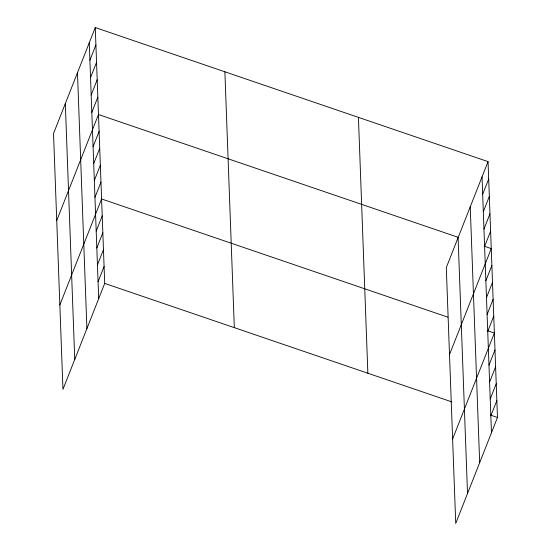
<?xml version="1.0" encoding="UTF-8"?>
<svg xmlns="http://www.w3.org/2000/svg" width="551" height="551" viewBox="0 0 551 551"><rect width="100%" height="100%" fill="white"/><g stroke="black" fill="none" stroke-linecap="round" stroke-linejoin="round"><path stroke-width="0.83" d="M95.268 27.55L53.523 133.521L62.959 389.378L104.704 283.407L95.268 27.55L488.041 161.622L497.477 417.479L455.732 523.45L446.296 267.593L488.041 161.622M89.896 60.211L95.908 44.948M90.543 77.608L96.549 62.346M91.184 95.006L97.19 79.743M91.824 112.404L97.837 97.141M56.732 220.517L98.477 114.539L458.446 237.412M93.085 146.69L99.097 131.427M93.711 163.571L99.724 148.315M94.331 180.459L100.344 165.197M94.958 197.348L100.971 182.085M59.845 304.944L101.591 198.973L447.956 317.204M96.205 231.117L102.21 215.861M96.824 248.005L102.837 232.742M97.451 264.893L103.457 249.631M98.071 281.781L104.084 266.519M482.669 194.276L488.682 179.02M483.31 211.68L489.322 196.418M483.957 229.078L489.963 213.816M484.598 246.476L490.604 231.213M449.506 354.589L491.251 248.611L484.047 246.152M485.858 280.755L491.871 265.499M486.485 297.643L492.491 282.387M487.105 314.531L493.117 299.269M487.731 331.42L493.737 316.157M452.619 439.016L494.364 333.045L487.16 330.586M488.971 365.189L494.984 349.933M489.598 382.077L495.611 366.814M490.218 398.965L496.231 383.703M490.845 415.847L496.857 400.591M104.704 283.407L451.868 401.906M490.273 415.02L497.477 417.479M482.029 176.878L491.464 432.735M470.237 206.818L479.673 462.675M458.088 237.66L467.523 493.517M358.425 117.377L367.861 373.234M224.884 71.795L234.32 327.645M89.255 42.813L98.691 298.663M77.464 72.746L86.9 328.603M65.314 103.588L74.75 359.445"/></g></svg>
